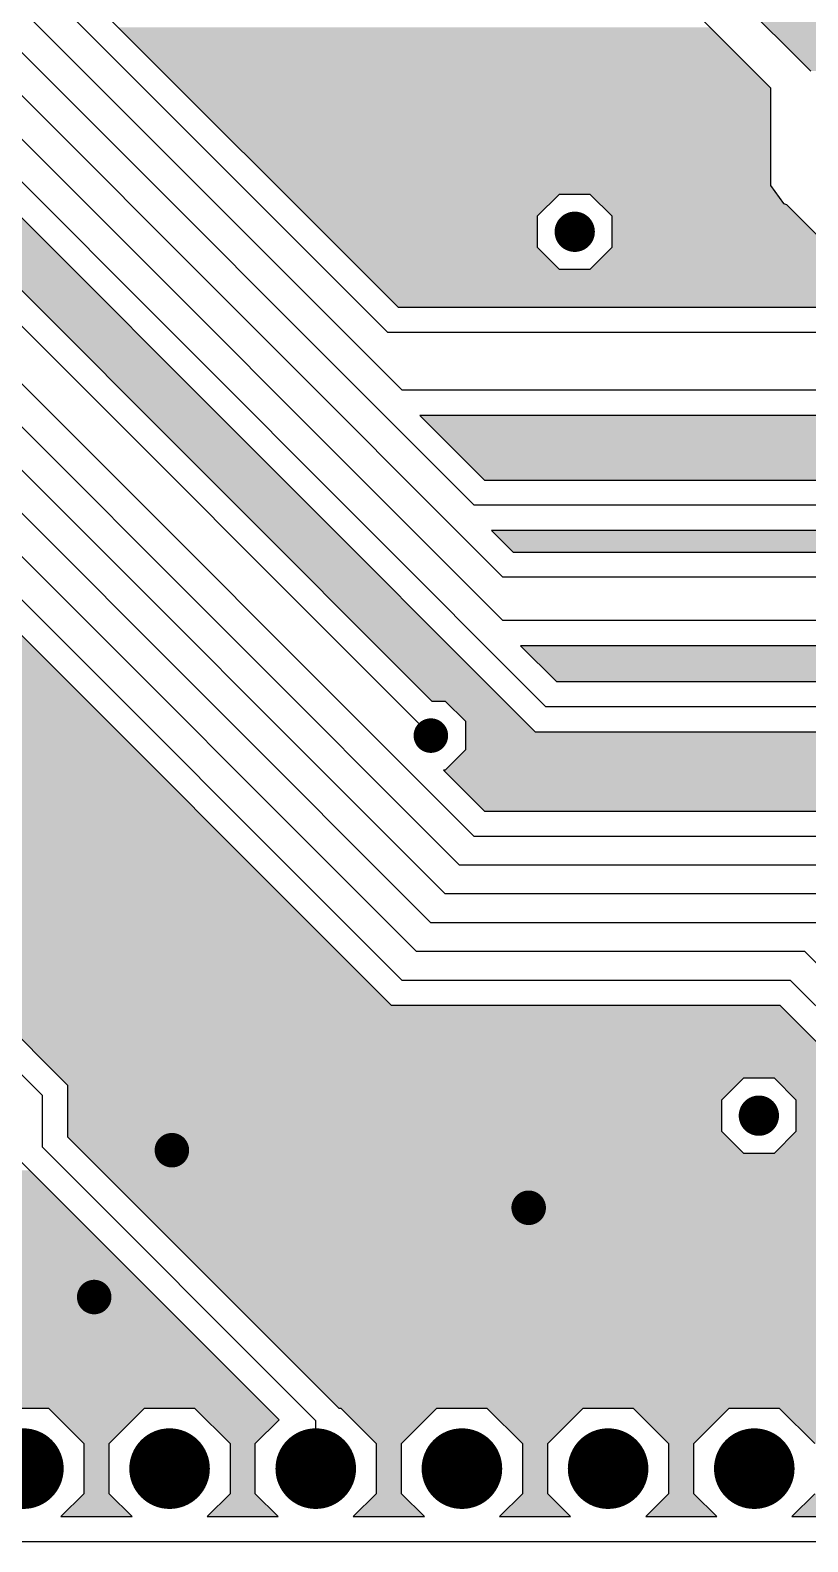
# Model space of a CAD drawing. Extents: x 295 to 953, y 10 to 290.
# Drawn here: x 730.6 to 757.6, y 148 to 200.5 of the extents above; entities that cross this region are included whole.
import ezdxf

# ---------------------------------------------------------------- set-up
doc = ezdxf.new("R2010")
doc.units = 0
doc.header["$LTSCALE"] = 5
doc.header["$MEASUREMENT"] = 0
doc.layers.get('0').update_dxf_attribs({"linetype": 'CONTINUOUS', "lineweight": 25})
doc.layers.add('18_VCC_GBR', color=5, linetype='CONTINUOUS')

msp = doc.modelspace()

# ---------------------------------------------------------------- linework, layer by layer
for points, const_width in [([(749.128, 193.5, 1), (749.828, 193.5, 1)], 0.7), ([(744.178, 176, 1), (744.778, 176, 1)], 0.6), ([(755.528, 162.8, 1), (756.228, 162.8, 1)], 0.7), ([(735.178, 161.6, 1), (735.778, 161.6, 1)], 0.6), ([(747.578, 159.6, 1), (748.178, 159.6, 1)], 0.6), ([(732.478, 156.5, 1), (733.078, 156.5, 1)], 0.6), ([(729.618, 150.54, 1), (731.018, 150.54, 1)], 1.4), ([(734.698, 150.54, 1), (736.098, 150.54, 1)], 1.4), ([(739.778, 150.54, 1), (741.178, 150.54, 1)], 1.4), ([(744.858, 150.54, 1), (746.258, 150.54, 1)], 1.4), ([(749.938, 150.54, 1), (751.338, 150.54, 1)], 1.4), ([(755.018, 150.54, 1), (756.418, 150.54, 1)], 1.4)]:
    msp.add_lwpolyline(points, format="xyb", close=True, dxfattribs=dict(const_width=const_width))
at = {"layer": '18_VCC_GBR', "color": 7}
for p, q in [((708.84, 225.376), (743.34, 190.876)), ((708.478, 224.5), (742.978, 190)), ((707.978, 223.5), (743.478, 188)), ((707.978, 222), (745.978, 184)), ((707.678, 220.8), (746.978, 181.5)), ((706.978, 220), (746.978, 180)), ((708.978, 216.5), (748.478, 177)), ((748.116, 176.124), (708.616, 215.624)), ((746.078, 210.682), (757.678, 199.082)), ((745.378, 209.402), (756.278, 198.502)), ((756.278, 198.502), (756.278, 195.11)), ((725.34, 196.376), (744.516, 177.2)), ((744.478, 176), (724.978, 195.5)), ((748.94, 194.8), (748.178, 194.038)), ((750.016, 194.8), (748.94, 194.8)), ((750.778, 194.038), (750.016, 194.8)), ((756.278, 195.11), (756.736, 194.48)), ((723.978, 194.5), (745.978, 172.5)), ((756.736, 194.48), (756.834, 194.448)), ((756.834, 194.448), (758.064, 193.218)), ((748.178, 194.038), (748.178, 192.962)), ((750.778, 192.962), (750.778, 194.038)), ((723.478, 193.5), (745.478, 171.5)), ((748.178, 192.962), (748.94, 192.2)), ((750.016, 192.2), (750.778, 192.962)), ((722.978, 192.5), (744.978, 170.5)), ((748.94, 192.2), (750.016, 192.2)), ((722.478, 191.5), (744.478, 169.5)), ((743.34, 190.876), (791.84, 190.876)), ((721.978, 190.5), (743.978, 168.5)), ((791.478, 190), (742.978, 190)), ((721.478, 189.5), (743.478, 167.5)), ((743.116, 166.624), (721.116, 188.624)), ((781.978, 188), (743.478, 188)), ((744.09, 187.124), (746.34, 184.876)), ((781.156, 187.124), (744.09, 187.124)), ((746.34, 184.876), (781.156, 184.876)), ((781.978, 184), (745.978, 184)), ((746.59, 183.124), (747.34, 182.376)), ((781.156, 183.124), (746.59, 183.124)), ((747.34, 182.376), (782.84, 182.376)), ((782.478, 181.5), (746.978, 181.5)), ((781.978, 180), (746.978, 180)), ((747.59, 179.124), (748.84, 177.876)), ((781.156, 179.124), (747.59, 179.124)), ((748.84, 177.876), (760.84, 177.876)), ((744.516, 177.2), (744.976, 177.2)), ((744.976, 177.2), (745.678, 176.498)), ((760.478, 177), (748.478, 177)), ((745.678, 176.498), (745.678, 175.502)), ((760.116, 176.124), (748.116, 176.124)), ((745.678, 175.502), (744.976, 174.8)), ((744.916, 174.8), (746.34, 173.376)), ((744.976, 174.8), (744.916, 174.8)), ((746.34, 173.376), (759.84, 173.376)), ((759.478, 172.5), (745.978, 172.5)), ((758.978, 171.5), (745.478, 171.5)), ((725.04, 170.676), (731.854, 163.862)), ((758.478, 170.5), (744.978, 170.5)), ((724.678, 169.8), (730.978, 163.5)), ((757.978, 169.5), (744.478, 169.5)), ((757.478, 168.5), (743.978, 168.5)), ((757.478, 168.5), (765.478, 160.5)), ((756.978, 167.5), (743.478, 167.5)), ((756.978, 167.5), (765.478, 159)), ((756.616, 166.624), (743.116, 166.624)), ((765.116, 158.124), (756.616, 166.624)), ((731.854, 163.862), (731.854, 162.062)), ((755.34, 164.1), (754.578, 163.338)), ((756.416, 164.1), (755.34, 164.1)), ((757.178, 163.338), (756.416, 164.1)), ((730.978, 161.7), (730.978, 163.5)), ((754.578, 163.338), (754.578, 162.262)), ((757.178, 162.262), (757.178, 163.338)), ((754.578, 162.262), (755.34, 161.5)), ((756.416, 161.5), (757.178, 162.262)), ((730.978, 161.7), (740.478, 152.2)), ((731.854, 162.062), (741.276, 152.64)), ((739.204, 152.236), (730.102, 161.338)), ((755.34, 161.5), (756.416, 161.5)), ((729.456, 152.64), (731.188, 152.64)), ((731.188, 152.64), (732.418, 151.41)), ((733.298, 151.41), (734.528, 152.64)), ((734.528, 152.64), (736.268, 152.64)), ((736.268, 152.64), (737.498, 151.41)), ((741.276, 152.64), (741.348, 152.64)), ((741.348, 152.64), (742.578, 151.41)), ((743.458, 151.41), (744.688, 152.64)), ((744.688, 152.64), (746.428, 152.64)), ((746.428, 152.64), (747.658, 151.41)), ((748.538, 151.41), (749.768, 152.64)), ((749.768, 152.64), (751.508, 152.64)), ((751.508, 152.64), (752.738, 151.41)), ((753.618, 151.41), (754.848, 152.64)), ((754.848, 152.64), (756.588, 152.64)), ((756.588, 152.64), (757.818, 151.41)), ((738.378, 151.41), (739.204, 152.236)), ((740.478, 150.54), (740.478, 152.2)), ((732.418, 151.41), (732.418, 149.67)), ((733.298, 149.67), (733.298, 151.41)), ((737.498, 151.41), (737.498, 149.67)), ((738.378, 149.67), (738.378, 151.41)), ((742.578, 151.41), (742.578, 149.67)), ((743.458, 149.67), (743.458, 151.41)), ((747.658, 151.41), (747.658, 149.67)), ((748.538, 149.67), (748.538, 151.41)), ((752.738, 151.41), (752.738, 149.67)), ((753.618, 149.67), (753.618, 151.41)), ((732.418, 149.67), (731.624, 148.876)), ((734.094, 148.876), (733.298, 149.67)), ((737.498, 149.67), (736.704, 148.876)), ((739.174, 148.876), (738.378, 149.67)), ((742.578, 149.67), (741.784, 148.876)), ((744.254, 148.876), (743.458, 149.67)), ((747.658, 149.67), (746.864, 148.876)), ((749.334, 148.876), (748.538, 149.67)), ((752.738, 149.67), (751.944, 148.876)), ((754.414, 148.876), (753.618, 149.67)), ((757.818, 149.67), (757.024, 148.876)), ((731.624, 148.876), (734.094, 148.876)), ((736.704, 148.876), (739.174, 148.876)), ((741.784, 148.876), (744.254, 148.876)), ((746.864, 148.876), (749.334, 148.876)), ((751.944, 148.876), (754.414, 148.876)), ((757.024, 148.876), (764.616, 148.876)), ((764.978, 148), (723.478, 148))]:
    msp.add_line(p, q, dxfattribs=at)
for points in [[(757.678, 199.082), (746.078, 210.682), (769.514, 199.082), (757.914, 210.682)], [(735.714, 198.502), (733.616, 200.6), (756.278, 198.502), (754.18, 200.6)], [(739.106, 195.11), (735.714, 198.502), (756.278, 195.11), (756.278, 198.502)], [(744.516, 177.2), (725.34, 196.376), (747.04, 177.2), (727.864, 196.376)], [(739.416, 194.8), (739.106, 195.11), (756.503, 194.8), (756.278, 195.11)], [(740.178, 194.038), (739.416, 194.8), (748.178, 194.038), (748.94, 194.8)], [(739.416, 194.8), (739.416, 194.8), (748.94, 194.8), (750.016, 194.8)], [(750.336, 194.48), (750.016, 194.8), (756.736, 194.48), (756.503, 194.8)], [(750.368, 194.448), (750.336, 194.48), (756.834, 194.448), (756.736, 194.48)], [(750.778, 194.038), (750.368, 194.448), (757.244, 194.038), (756.834, 194.448)], [(741.254, 192.962), (740.178, 194.038), (748.178, 192.962), (748.178, 194.038)], [(750.778, 193.218), (750.778, 194.038), (758.064, 193.218), (757.244, 194.038)], [(750.778, 192.98), (750.778, 193.218), (758.236, 192.98), (758.064, 193.218)], [(742.016, 192.2), (741.254, 192.962), (748.94, 192.2), (748.178, 192.962)], [(750.314, 192.498), (750.554, 192.738), (799.778, 192.498), (800.018, 192.738)], [(750.554, 192.738), (750.778, 192.962), (758.978, 192.738), (758.291, 192.962)], [(750.778, 192.962), (750.778, 192.98), (758.291, 192.962), (758.236, 192.98)], [(742.178, 192.038), (742.016, 192.2), (799.778, 192.038), (799.778, 192.2)], [(750.016, 192.2), (750.314, 192.498), (799.778, 192.2), (799.778, 192.498)], [(743.34, 190.876), (742.178, 192.038), (798.616, 190.876), (799.778, 192.038)], [(744.414, 186.8), (744.09, 187.124), (781.48, 186.8), (781.156, 187.124)], [(744.09, 187.124), (744.09, 187.124), (781.156, 187.124), (744.09, 187.124)], [(746.015, 185.2), (744.414, 186.8), (791.602, 185.2), (791.602, 186.8)], [(744.414, 186.8), (744.414, 186.8), (791.476, 186.8), (790.48, 186.8)], [(746.34, 184.876), (746.015, 185.2), (781.156, 184.876), (781.48, 185.2)], [(746.015, 185.2), (746.015, 185.2), (781.48, 185.2), (782.476, 185.2)], [(746.914, 182.8), (746.59, 183.124), (781.48, 182.8), (781.156, 183.124)], [(746.59, 183.124), (746.59, 183.124), (781.156, 183.124), (746.59, 183.124)], [(746.915, 182.8), (746.914, 182.8), (791.476, 182.8), (790.48, 182.8)], [(747.34, 182.376), (746.915, 182.8), (796.602, 182.376), (796.602, 182.8)], [(705.916, 175.8), (702.092, 179.624), (733.94, 175.8), (730.116, 179.624)], [(747.914, 178.8), (747.59, 179.124), (781.48, 178.8), (781.156, 179.124)], [(747.59, 179.124), (747.59, 179.124), (768.516, 179.124), (747.59, 179.124)], [(748.84, 177.876), (747.914, 178.8), (782.602, 177.876), (782.602, 178.8)], [(745.678, 176.498), (744.976, 177.2), (747.742, 176.498), (747.04, 177.2)], [(745.678, 176.124), (745.678, 176.498), (748.116, 176.124), (747.742, 176.498)], [(745.678, 175.502), (745.678, 176.124), (760.738, 175.502), (760.116, 176.124)], [(745.678, 176.124), (745.678, 176.124), (760.116, 176.124), (748.116, 176.124)], [(722.778, 175.038), (722.016, 175.8), (734.702, 175.038), (733.94, 175.8)], [(744.976, 174.8), (745.678, 175.502), (761.44, 174.8), (760.738, 175.502)], [(722.778, 173.962), (722.778, 175.038), (735.778, 173.962), (734.702, 175.038)], [(746.34, 173.376), (744.916, 174.8), (762.864, 173.376), (761.44, 174.8)], [(722.016, 173.2), (722.778, 173.962), (736.54, 173.2), (735.778, 173.962)], [(715.054, 172.162), (714.016, 173.2), (737.578, 172.162), (736.54, 173.2)], [(715.054, 171.322), (715.054, 172.162), (738.418, 171.322), (737.578, 172.162)], [(715.376, 171), (715.054, 171.322), (738.74, 171), (738.418, 171.322)], [(723.7, 170.676), (723.376, 171), (739.064, 170.676), (738.74, 171)], [(729.092, 166.624), (725.04, 170.676), (743.116, 166.624), (739.064, 170.676)], [(731.616, 164.1), (729.092, 166.624), (759.14, 164.1), (756.616, 166.624)], [(729.092, 166.624), (729.092, 166.624), (756.416, 166.624), (743.116, 166.624)], [(731.854, 163.862), (731.616, 164.1), (755.102, 163.862), (755.34, 164.1)], [(731.616, 164.1), (731.616, 164.1), (755.34, 164.1), (756.416, 164.1)], [(731.854, 163.338), (731.854, 163.862), (754.578, 163.338), (755.102, 163.862)], [(757.178, 163.338), (756.416, 164.1), (759.902, 163.338), (759.14, 164.1)], [(731.854, 162.262), (731.854, 163.338), (754.578, 162.262), (754.578, 163.338)], [(757.178, 162.262), (757.178, 163.338), (760.978, 162.262), (759.902, 163.338)], [(731.854, 162.062), (731.854, 162.262), (754.778, 162.062), (754.578, 162.262)], [(756.416, 161.5), (757.178, 162.262), (761.74, 161.5), (760.978, 162.262)], [(732.416, 161.5), (731.854, 162.062), (755.34, 161.5), (754.778, 162.062)], [(735.792, 158.124), (732.416, 161.5), (765.116, 158.124), (761.74, 161.5)], [(691.354, 159.638), (692.616, 160.9), (731.802, 159.638), (730.54, 160.9)], [(691.354, 159.3), (691.354, 159.638), (732.14, 159.3), (731.802, 159.638)], [(720.778, 158.538), (720.016, 159.3), (732.902, 158.538), (732.14, 159.3)], [(720.778, 157.462), (720.778, 158.538), (733.978, 157.462), (732.902, 158.538)], [(736.116, 157.8), (735.792, 158.124), (772.48, 157.8), (772.156, 158.124)], [(735.792, 158.124), (735.792, 158.124), (772.156, 158.124), (765.116, 158.124)], [(741.276, 152.64), (736.116, 157.8), (779.88, 152.64), (785.04, 157.8)], [(720.016, 156.7), (720.778, 157.462), (734.74, 156.7), (733.978, 157.462)], [(691.354, 155.756), (691.354, 156.7), (735.684, 155.756), (734.74, 156.7)], [(729.456, 152.64), (726.34, 155.756), (738.799, 152.64), (735.684, 155.756)], [(732.418, 151.41), (731.188, 152.64), (733.298, 151.41), (734.528, 152.64)], [(731.188, 152.64), (731.188, 152.64), (734.528, 152.64), (736.268, 152.64)], [(736.672, 152.236), (736.268, 152.64), (739.204, 152.236), (738.799, 152.64)], [(742.578, 151.41), (741.348, 152.64), (743.458, 151.41), (744.688, 152.64)], [(741.348, 152.64), (741.348, 152.64), (744.688, 152.64), (746.428, 152.64)], [(747.658, 151.41), (746.428, 152.64), (748.538, 151.41), (749.768, 152.64)], [(746.428, 152.64), (746.428, 152.64), (749.768, 152.64), (751.508, 152.64)], [(752.738, 151.41), (751.508, 152.64), (753.618, 151.41), (754.848, 152.64)], [(751.508, 152.64), (751.508, 152.64), (754.848, 152.64), (756.588, 152.64)], [(757.818, 151.41), (756.588, 152.64), (778.65, 151.41), (779.88, 152.64)], [(737.498, 151.41), (736.672, 152.236), (738.378, 151.41), (739.204, 152.236)], [(732.418, 149.67), (732.418, 151.41), (733.298, 149.67), (733.298, 151.41)], [(737.498, 149.67), (737.498, 151.41), (738.378, 149.67), (738.378, 151.41)], [(742.578, 149.67), (742.578, 151.41), (743.458, 149.67), (743.458, 151.41)], [(747.658, 149.67), (747.658, 151.41), (748.538, 149.67), (748.538, 151.41)], [(752.738, 149.67), (752.738, 151.41), (753.618, 149.67), (753.618, 151.41)], [(731.624, 148.876), (732.418, 149.67), (734.093, 148.876), (733.298, 149.67)], [(736.704, 148.876), (737.498, 149.67), (739.173, 148.876), (738.378, 149.67)], [(741.784, 148.876), (742.578, 149.67), (744.253, 148.876), (743.458, 149.67)], [(746.864, 148.876), (747.658, 149.67), (749.333, 148.876), (748.538, 149.67)], [(751.944, 148.876), (752.738, 149.67), (754.413, 148.876), (753.618, 149.67)], [(757.024, 148.876), (757.818, 149.67), (764.616, 148.876), (765.41, 149.67)]]:
    msp.add_solid(points, dxfattribs=at)

doc.saveas('drawing.dxf')
